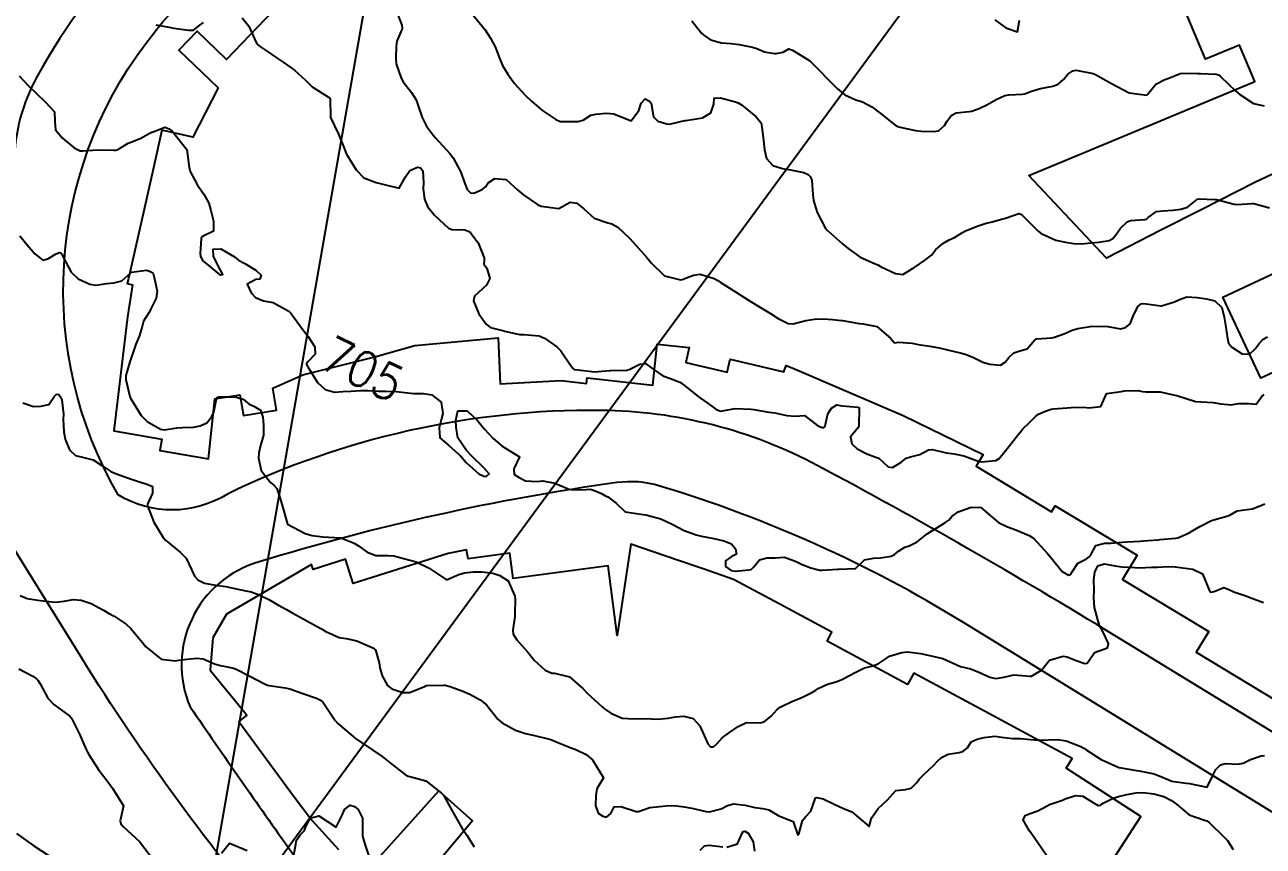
# Model space of a CAD drawing. Header units: metres. Extents: x 286371 to 293043, y 7462578 to 7466404.
# Drawn here: x 290455.2 to 290594.6, y 7463613 to 7463705.4 of the extents above; entities that cross this region are included whole.
import ezdxf
from ezdxf.enums import TextEntityAlignment as Align

# ---------------------------------------------------------------- set-up
doc = ezdxf.new("R2010")
doc.units = ezdxf.units.M
doc.header["$MEASUREMENT"] = 0
doc.linetypes.add('CONTINUO', pattern=[0])
for name, color, linetype in [('Cotas', 45, 'Continuous'), ('Curvas de Nivel 1m', 11, 'Continuous'), ('Curvas de Nivel 5m', 15, 'Continuous'), ('Edificações', 30, 'Continuous'), ('TEXTO', 45, 'Continuous'), ('Vias primárias', 230, 'Continuous')]:
    doc.layers.add(name, color=color, linetype=linetype)
doc.styles.add('Style-STANDARD', font='STANDARD.shx')

msp = doc.modelspace()

# ---------------------------------------------------------------- linework, layer by layer
at = {"layer": 'Curvas de Nivel 1m', "flags": 128}
for points, elevation in [([(290479.62, 7463706.23), (290480.37, 7463705.28), (290481.01, 7463703.85), (290481.29, 7463703.27), (290481.57, 7463703.02), (290482.25, 7463702.57), (290483.55, 7463701.68), (290484.23, 7463701.22), (290485.52, 7463700.32), (290486.74, 7463699.19), (290487.49, 7463698.43), (290489.33, 7463697.29), (290489.47, 7463697.19), (290489.51, 7463697.14), (290489.52, 7463697.1), (290489.56, 7463695.14), (290489.58, 7463695), (290490.47, 7463693.13), (290491.17, 7463691.34), (290491.26, 7463691.12), (290491.38, 7463690.86), (290492.47, 7463689.1), (290493.34, 7463688.19), (290494.71, 7463687.69), (290495.33, 7463687.52), (290497.32, 7463687.02), (290498.03, 7463688.33), (290498.5, 7463689.01), (290499.36, 7463689.39), (290499.7, 7463689.32), (290499.97, 7463688.98), (290500.04, 7463687.68), (290500.01, 7463686.98), (290500.14, 7463685.81), (290500.49, 7463684.98), (290501.28, 7463684.01), (290501.82, 7463683.5), (290502.41, 7463682.94), (290502.86, 7463682.53), (290503.26, 7463682.38), (290504.7, 7463682.35), (290505.25, 7463682.12), (290506.2, 7463680.88), (290506.88, 7463679.19), (290506.87, 7463678.87), (290506.82, 7463678.5), (290507.18, 7463678.03), (290507.52, 7463676.86), (290507.15, 7463676.13), (290505.8, 7463674.89), (290505.66, 7463674.37), (290506.27, 7463672.89), (290507.09, 7463671.71), (290507.58, 7463671.36), (290509.08, 7463670.97), (290509.18, 7463670.95), (290509.7, 7463670.83), (290510.84, 7463670.58), (290511.07, 7463670.55), (290511.32, 7463670.55), (290513.07, 7463670.41), (290513.66, 7463670.17), (290515.05, 7463669.19), (290515.5, 7463668.74), (290516.61, 7463667.13), (290516.91, 7463666.72), (290517.01, 7463666.64), (290517.1, 7463666.62), (290519.01, 7463666.39), (290519.31, 7463666.38), (290521.01, 7463666.51), (290521.15, 7463666.51), (290523.01, 7463666.56), (290523.06, 7463666.57), (290523.18, 7463666.62), (290524.4, 7463667.23), (290525.02, 7463667.3), (290526.01, 7463666.58), (290527, 7463665.93), (290527.97, 7463665.58), (290528.99, 7463665.15), (290529.8, 7463664.52), (290530.97, 7463663.58), (290532.52, 7463662.48), (290532.95, 7463662.16), (290533.48, 7463661.93), (290534.94, 7463662.21), (290535.15, 7463662.23), (290536.94, 7463662.16), (290537.23, 7463662.11), (290538.94, 7463661.82), (290539.58, 7463661.73), (290540.93, 7463661.46), (290541.88, 7463661.39), (290542.93, 7463661.45), (290544.42, 7463660.3), (290544.91, 7463660.1), (290545.11, 7463660.09), (290545.25, 7463660.29), (290545.57, 7463661.65), (290545.96, 7463662.28), (290546.58, 7463662.64), (290546.95, 7463662.59), (290547.22, 7463662.53), (290548.95, 7463662.4), (290549.06, 7463662.34), (290549.08, 7463662.23), (290549.06, 7463660.37), (290549.04, 7463660.23), (290548.91, 7463659.98), (290548.1, 7463659.04), (290548.27, 7463658.24), (290548.88, 7463657.7), (290549.96, 7463657.12), (290550.86, 7463656.79), (290551.29, 7463656.63), (290551.8, 7463656.19), (290552.35, 7463655.68), (290552.85, 7463655.58), (290553.8, 7463656.15), (290554.38, 7463656.63), (290554.86, 7463656.79), (290555.91, 7463657.07), (290556.88, 7463657.57), (290557.35, 7463657.63), (290558.87, 7463657.25), (290559.79, 7463657.14), (290560.87, 7463656.9), (290562.59, 7463656.28), (290562.86, 7463656.22), (290564.46, 7463656.39), (290564.86, 7463656.61), (290565.48, 7463657.38), (290565.94, 7463657.97), (290566.36, 7463658.49), (290566.9, 7463659.18), (290567.24, 7463659.62), (290567.53, 7463659.95), (290568.22, 7463660.64), (290568.94, 7463661.34), (290569.27, 7463661.59), (290569.96, 7463661.91), (290570.69, 7463662.16), (290570.95, 7463662.21), (290572.5, 7463662.32), (290572.95, 7463662.36), (290574.4, 7463662.4), (290574.95, 7463662.32), (290576.3, 7463662.47), (290576.89, 7463663.81), (290576.91, 7463663.87), (290576.98, 7463663.91), (290578.6, 7463664.16), (290578.98, 7463664.24), (290580.46, 7463664.28), (290580.98, 7463664.15), (290581.37, 7463664.13), (290582.98, 7463664.13), (290584.97, 7463663.67), (290586.97, 7463663.04), (290587.63, 7463662.97), (290588.96, 7463662.9), (290589.81, 7463662.75), (290590.96, 7463662.66), (290591.75, 7463662.78), (290592.96, 7463662.79), (290593.77, 7463662.73), (290594.37, 7463663.53), (290594.69, 7463663.81)], 704), ([(290496.95, 7463707.02), (290497.6, 7463705.37), (290497.64, 7463705.01), (290497.63, 7463704.98), (290497.59, 7463704.89), (290497.03, 7463703.57), (290496.98, 7463703.02), (290496.94, 7463701.62), (290496.96, 7463701.02), (290497.51, 7463699.41), (290497.76, 7463699.01), (290498.68, 7463697.8), (290499.21, 7463696.99), (290499.46, 7463696.31), (290499.91, 7463694.98), (290500.39, 7463694.01), (290501.16, 7463692.96), (290501.41, 7463692.7), (290503.02, 7463690.93), (290503.38, 7463690.44), (290504.2, 7463688.91), (290504.69, 7463687.55), (290504.94, 7463686.9), (290505.32, 7463686.5), (290505.72, 7463686.48), (290506.66, 7463686.87), (290507.02, 7463687.17), (290507.34, 7463687.64), (290508.07, 7463688.13), (290509.34, 7463688.01), (290510.67, 7463686.81), (290511.32, 7463686.26), (290512.88, 7463685.2), (290513.3, 7463685.01), (290515.28, 7463684.74), (290516.56, 7463685.47), (290517.29, 7463685.34), (290518.08, 7463684.7), (290519.27, 7463683.66), (290520.79, 7463683.13), (290521.26, 7463683.01), (290521.91, 7463682.64), (290523.24, 7463681.4), (290523.95, 7463680.61), (290525.2, 7463679.22), (290525.73, 7463678.59), (290527.17, 7463677.17), (290528.98, 7463676.72), (290529.17, 7463676.76), (290530.45, 7463677.24), (290531.18, 7463677.36), (290532.78, 7463676.87), (290533.17, 7463676.66), (290533.46, 7463676.47), (290535.15, 7463675.37), (290536.64, 7463674.42), (290537.13, 7463674.12), (290537.81, 7463673.72), (290539.11, 7463672.92), (290539.97, 7463672.37), (290541.1, 7463671.81), (290541.66, 7463671.78), (290543.1, 7463672.15), (290544.08, 7463672.3), (290545.1, 7463672.34), (290546.1, 7463672.27), (290547.1, 7463672.14), (290547.23, 7463672.13), (290549.1, 7463671.8), (290549.54, 7463671.77), (290551.08, 7463671.47), (290552.62, 7463670.17), (290553.06, 7463669.63), (290553.52, 7463669.7), (290555.06, 7463669.58), (290555.73, 7463669.45), (290557.05, 7463669.24), (290558.09, 7463669.05), (290559.05, 7463668.85), (290560.63, 7463668.47), (290561.04, 7463668.35), (290561.9, 7463668.03), (290563.03, 7463667.46), (290563.81, 7463667.21), (290565.02, 7463667.11), (290565.54, 7463667.46), (290565.95, 7463667.97), (290566.5, 7463668.51), (290567.05, 7463668.69), (290568.02, 7463668.97), (290568.82, 7463669.93), (290568.95, 7463670.04), (290569.07, 7463670.07), (290570.77, 7463670.19), (290571.07, 7463670.25), (290572.26, 7463670.69), (290573.08, 7463671.05), (290573.7, 7463671.24), (290575.09, 7463671.46), (290575.41, 7463671.51), (290577.09, 7463671.46), (290578.51, 7463671.2), (290579.09, 7463671.36), (290579.59, 7463671.76), (290580.03, 7463672.83), (290580.49, 7463673.74), (290580.85, 7463674.02), (290581.13, 7463674.06), (290583.04, 7463673.79), (290583.13, 7463673.79), (290584.58, 7463674.24), (290585.14, 7463674.52), (290585.98, 7463674.82), (290587.14, 7463674.74), (290588.2, 7463674.57), (290589.14, 7463674.35), (290589.94, 7463673.6), (290590.19, 7463672.52), (290590.34, 7463671.6), (290590.55, 7463670.11), (290590.69, 7463669.59), (290591.06, 7463669.14), (290592.23, 7463668.38), (290593.05, 7463668.35), (290593.66, 7463668.94), (290594.13, 7463669.54), (290594.56, 7463670.04), (290595.08, 7463670.3)], 703), ([(290505.62, 7463706.51), (290506.98, 7463704.87), (290507.58, 7463703.94), (290508.13, 7463702.86), (290508.54, 7463701.86), (290508.95, 7463700.84), (290509.52, 7463699.88), (290510.3, 7463698.82), (290511.48, 7463697.51), (290512.24, 7463696.79), (290513.46, 7463695.74), (290514.94, 7463694.75), (290515.44, 7463694.56), (290515.65, 7463694.53), (290517.44, 7463694.56), (290517.58, 7463694.57), (290518, 7463694.71), (290518.9, 7463695.24), (290519.45, 7463695.38), (290520.63, 7463695.49), (290521.46, 7463695.41), (290523.44, 7463694.62), (290524.29, 7463695.78), (290524.53, 7463696.61), (290524.98, 7463697.1), (290525.48, 7463696.83), (290525.66, 7463696.59), (290525.94, 7463695.08), (290526.44, 7463694.58), (290527.44, 7463694.28), (290527.74, 7463694.26), (290528.99, 7463694.54), (290529.45, 7463694.64), (290529.57, 7463694.66), (290531.44, 7463694.94), (290532.41, 7463695.53), (290532.74, 7463696.48), (290532.78, 7463697.18), (290533.49, 7463697.22), (290535.16, 7463696.75), (290535.47, 7463696.65), (290535.85, 7463696.43), (290537.44, 7463695.12), (290538.07, 7463694.39), (290538.16, 7463693.65), (290538.33, 7463692.39), (290538.43, 7463691.34), (290538.67, 7463690.38), (290539.36, 7463689.6), (290540.47, 7463689.25), (290541.36, 7463689.12), (290542.87, 7463688.8), (290543.35, 7463688.58), (290543.61, 7463688.31), (290543.75, 7463687.9), (290543.89, 7463686.31), (290543.96, 7463685.65), (290544.36, 7463684.3), (290545.26, 7463682.59), (290545.52, 7463682.28), (290547.23, 7463680.78), (290547.84, 7463680.25), (290549.21, 7463679.28), (290550.83, 7463678.57), (290551.2, 7463678.41), (290551.58, 7463678.19), (290553.18, 7463677.43), (290554.02, 7463677.32), (290555.19, 7463678.03), (290555.25, 7463678.07), (290555.37, 7463678.13), (290556.44, 7463678.88), (290557.22, 7463679.51), (290557.49, 7463679.83), (290557.7, 7463680.1), (290558.51, 7463680.81), (290559.24, 7463681.21), (290559.81, 7463681.5), (290560.74, 7463682.05), (290561.07, 7463682.23), (290561.26, 7463682.3), (290562.5, 7463682.79), (290563.27, 7463683.05), (290564.05, 7463683.23), (290565.28, 7463683.58), (290565.58, 7463683.67), (290566.44, 7463683.97), (290567.07, 7463684.17), (290567.29, 7463684.1), (290567.49, 7463683.95), (290569.25, 7463682.21), (290569.39, 7463682.07), (290569.57, 7463681.92), (290571.23, 7463681.18), (290572.32, 7463680.97), (290573.23, 7463680.82), (290574.15, 7463680.76), (290575.23, 7463680.9), (290576.07, 7463680.97), (290577.23, 7463681.14), (290577.65, 7463681.38), (290578, 7463681.78), (290578.5, 7463682.53), (290579.27, 7463683.24), (290579.65, 7463683.38), (290581.27, 7463683.52), (290581.45, 7463683.56), (290581.63, 7463683.73), (290582.57, 7463684.43), (290583.29, 7463684.5), (290584.42, 7463684.56), (290585.29, 7463684.69), (290586.07, 7463684.89), (290587, 7463685.65), (290587.15, 7463685.8), (290587.31, 7463685.84), (290589.16, 7463685.76), (290589.31, 7463685.75), (290589.87, 7463685.61), (290591.3, 7463685.22), (290591.68, 7463685.2), (290593.3, 7463685.31), (290593.54, 7463685.31), (290595.29, 7463684.84)], 702), ([(290469.91, 7463705.44), (290471.6, 7463705.12), (290471.95, 7463705.06), (290473.6, 7463704.82), (290474.13, 7463704.84), (290474.85, 7463705.37), (290475.27, 7463705.7)], 704), ([(290530.24, 7463705.89), (290531.33, 7463704.5), (290531.59, 7463704.25), (290532.34, 7463703.72), (290533.58, 7463703.4), (290534.69, 7463703.34), (290535.58, 7463703.21), (290537.07, 7463702.92), (290537.57, 7463702.75), (290538.45, 7463702.39), (290539.56, 7463702.19), (290539.75, 7463702.19), (290540.53, 7463702.36), (290541.18, 7463702.74), (290541.57, 7463702.56), (290541.96, 7463702.34), (290543.54, 7463701.36), (290544.64, 7463700.3), (290545.51, 7463699.35), (290546.61, 7463698.27), (290547.48, 7463697.54), (290548.73, 7463696.98), (290549.47, 7463696.77), (290550.53, 7463696.21), (290551.45, 7463695.49), (290553.09, 7463694.17), (290553.43, 7463693.98), (290553.69, 7463693.9), (290555.43, 7463693.54), (290556.08, 7463693.47), (290557.42, 7463693.43), (290558.03, 7463693.49), (290558.7, 7463694.09), (290558.97, 7463694.55), (290559.45, 7463695.22), (290560, 7463695.52), (290561.46, 7463695.65), (290561.79, 7463695.7), (290562.67, 7463696.03), (290563.47, 7463696.41), (290564.51, 7463697.03), (290565.49, 7463697.47), (290565.93, 7463697.53), (290567.49, 7463697.62), (290567.76, 7463697.67), (290568.37, 7463697.93), (290569.23, 7463698.19), (290569.5, 7463698.24), (290570.88, 7463698.52), (290571.51, 7463698.75), (290572.11, 7463699.28), (290572.59, 7463699.87), (290573.13, 7463700.26), (290573.53, 7463700.32), (290575.42, 7463699.93), (290575.53, 7463699.9), (290575.71, 7463699.82), (290577.51, 7463698.82), (290579.49, 7463697.76), (290581.49, 7463697.52), (290581.6, 7463697.62), (290581.67, 7463697.73), (290582.49, 7463698.73), (290583.52, 7463699.26), (290583.85, 7463699.37), (290584.6, 7463699.69), (290585.25, 7463699.96), (290585.53, 7463699.98), (290587.21, 7463699.96), (290587.53, 7463699.96), (290589.28, 7463699.87), (290589.53, 7463699.8), (290589.78, 7463699.61), (290591.5, 7463697.96), (290591.94, 7463697.58), (290593.47, 7463696.58), (290594.68, 7463696.32)], 701), ([(290454.58, 7463681.67), (290455.22, 7463680.89), (290456.3, 7463679.65), (290457.19, 7463678.94), (290457.74, 7463679.08), (290458.61, 7463679.61), (290459.02, 7463679.8), (290459.21, 7463679.77), (290459.34, 7463679.6), (290459.45, 7463679.35), (290460.38, 7463677.59), (290461.16, 7463676.85), (290462.48, 7463676.23), (290463.15, 7463676.13), (290464.38, 7463676.3), (290465.16, 7463676.4), (290466.06, 7463676.6), (290467.1, 7463677.49), (290467.13, 7463677.53), (290467.18, 7463677.57), (290468.84, 7463677.8), (290469.18, 7463677.71), (290469.35, 7463677.63), (290469.59, 7463677.45), (290469.76, 7463676.85), (290470.04, 7463675.44), (290469.93, 7463674.65), (290469.36, 7463673.45), (290469.28, 7463673.28), (290469.11, 7463672.99), (290468.51, 7463672.05), (290468.36, 7463671.47), (290468.07, 7463670.47), (290467.65, 7463669.48), (290467.49, 7463669.04), (290467.03, 7463667.61), (290466.99, 7463667.52), (290466.98, 7463667.49), (290466.54, 7463665.96), (290466.52, 7463665.49), (290466.97, 7463663.6), (290467.01, 7463663.48), (290467.04, 7463663.4), (290468.24, 7463661.46), (290468.92, 7463660.78), (290470.44, 7463659.9), (290470.9, 7463659.82), (290472.26, 7463660.05), (290472.91, 7463660.08), (290474.15, 7463660.13), (290474.91, 7463660.28), (290475.66, 7463660.61), (290476.23, 7463661.34), (290476.44, 7463661.83), (290476.74, 7463663.34), (290476.81, 7463663.49), (290476.97, 7463663.54), (290478.73, 7463663.53), (290478.96, 7463663.52), (290479.73, 7463663.29), (290480.41, 7463662.74), (290480.94, 7463662.5), (290481.7, 7463662.03), (290481.94, 7463661.25), (290482.04, 7463660.38), (290482.01, 7463659.25), (290481.69, 7463658.07), (290481.51, 7463657.26), (290481.47, 7463656.65), (290481.77, 7463655.26), (290482.81, 7463653.9), (290483.18, 7463653.61), (290483.52, 7463653.23), (290483.92, 7463652.1), (290484.16, 7463651.22), (290484.74, 7463649.21), (290486.73, 7463648.15), (290487.5, 7463647.94), (290488.72, 7463647.79), (290489.35, 7463647.77), (290490.72, 7463647.67), (290492.24, 7463647.09), (290492.71, 7463646.78), (290493.7, 7463646.07), (290494.69, 7463645.68), (290496.05, 7463645.68), (290496.69, 7463645.64), (290498.51, 7463645.18), (290498.69, 7463645.13), (290499.2, 7463644.99), (290500.67, 7463644.28), (290502.64, 7463642.93), (290504.02, 7463643.55), (290504.66, 7463643.72), (290505.69, 7463643.86), (290506.66, 7463643.86), (290507.83, 7463643.69), (290508.65, 7463643.45), (290509.57, 7463642.83), (290510.32, 7463641.11), (290510.36, 7463640.82), (290510.34, 7463639.07), (290510.31, 7463638.82), (290510.1, 7463637.28), (290510.15, 7463636.82), (290510.54, 7463636.18), (290511.78, 7463634.8), (290512.51, 7463633.92), (290513.74, 7463632.77), (290514.49, 7463632.45), (290514.79, 7463632.44), (290516.48, 7463632.03), (290517.99, 7463630.7), (290518.46, 7463630.19), (290520.15, 7463628.67), (290520.43, 7463628.43), (290521.15, 7463627.93), (290522.42, 7463627.37), (290523.72, 7463627.31), (290524.42, 7463627.35), (290525.7, 7463627.29), (290526.41, 7463627.26), (290527.6, 7463627.37), (290528.42, 7463627.52), (290529.36, 7463627.59), (290530.42, 7463627.34), (290531.17, 7463626.5), (290531.8, 7463625.07), (290532.06, 7463624.49), (290532.36, 7463624.16), (290532.69, 7463624.15), (290533.05, 7463624.47), (290533.68, 7463625.15), (290534.38, 7463625.67), (290535.48, 7463626.43), (290536.4, 7463626.87), (290537.93, 7463626.86), (290538.4, 7463626.96), (290539.17, 7463627.62), (290539.87, 7463628.36), (290540.18, 7463628.61), (290540.43, 7463628.74), (290541.52, 7463629.25), (290542.44, 7463629.64), (290542.92, 7463629.84), (290543.84, 7463630.3), (290544.21, 7463630.54), (290544.46, 7463630.71), (290545.53, 7463631.21), (290546.47, 7463631.48), (290547.05, 7463631.68), (290548.17, 7463632.24), (290548.37, 7463632.36), (290548.49, 7463632.45), (290549.68, 7463633.04), (290550.5, 7463633.22), (290551.22, 7463633.48), (290552.24, 7463634.18), (290552.4, 7463634.29), (290552.52, 7463634.35), (290553.9, 7463634.77), (290554.52, 7463634.86), (290555.98, 7463634.66), (290556.52, 7463634.54), (290558.51, 7463634.08), (290560.5, 7463633.21), (290561.61, 7463632.92), (290562.49, 7463632.61), (290563.79, 7463632), (290564.48, 7463631.85), (290565.37, 7463631.98), (290566.49, 7463632.25), (290568.32, 7463632.09), (290568.49, 7463632.09), (290569.62, 7463632.78), (290570.51, 7463633.89), (290572.05, 7463634.34), (290572.52, 7463634.28), (290573.52, 7463633.85), (290574.51, 7463633.52), (290574.77, 7463633.57), (290574.95, 7463633.83), (290575.6, 7463634.75), (290576.53, 7463635.09), (290577.06, 7463635.28), (290577.17, 7463635.8), (290576.56, 7463637.04), (290576.16, 7463637.81), (290575.96, 7463638.44), (290575.6, 7463639.82), (290575.53, 7463640.91), (290575.54, 7463641.82), (290575.53, 7463642.94), (290575.61, 7463643.82), (290575.98, 7463644.51), (290576.68, 7463644.75), (290577.92, 7463644.54), (290578.67, 7463644.41), (290580.11, 7463644.32), (290580.67, 7463644.3), (290582.04, 7463644.36), (290582.67, 7463644.39), (290583.93, 7463644.44), (290584.67, 7463644.41), (290586.09, 7463644.24), (290586.67, 7463644.14), (290587.73, 7463643.64), (290588.54, 7463641.72), (290588.58, 7463641.63), (290588.63, 7463641.57), (290588.7, 7463641.56), (290589.05, 7463641.62), (290590.14, 7463642.1), (290590.64, 7463641.88), (290591.29, 7463641.58), (290592.63, 7463641.15), (290593.3, 7463640.88), (290594.62, 7463640.39)], 706), ([(290454.95, 7463662.89), (290456.12, 7463662.47), (290456.95, 7463662.48), (290457.87, 7463662.7), (290458.48, 7463663.61), (290458.72, 7463663.85), (290458.97, 7463663.8), (290459.15, 7463663.6), (290459.34, 7463663.21), (290459.5, 7463661.6), (290459.48, 7463661.04), (290459.56, 7463659.59), (290459.7, 7463658.78), (290460.17, 7463657.58), (290460.86, 7463656.96), (290461.65, 7463656.77), (290462.86, 7463656.44), (290464.26, 7463655.52), (290464.83, 7463655.14), (290465.46, 7463654.87), (290466.82, 7463654.39), (290468.39, 7463653.88), (290468.81, 7463653.77), (290469.52, 7463653.44), (290469.54, 7463652.7), (290468.96, 7463651.45), (290468.96, 7463651.27), (290469.69, 7463649.44), (290470.72, 7463647.73), (290471, 7463647.42), (290472.69, 7463646.02), (290473.34, 7463645.38), (290473.92, 7463644.12), (290474.26, 7463643.37), (290474.65, 7463642.95), (290475.4, 7463642.59), (290476.64, 7463642.36), (290477.77, 7463642.19), (290478.63, 7463642), (290480.22, 7463641.69), (290480.63, 7463641.61), (290481.55, 7463641.26), (290482.62, 7463640.73), (290483.73, 7463640.1), (290484.6, 7463639.6), (290485.32, 7463639.2), (290486.58, 7463638.52), (290487.99, 7463637.75), (290488.57, 7463637.43), (290489.06, 7463637.15), (290490.55, 7463636.47), (290491.33, 7463636.33), (290492.54, 7463636.1), (290494.32, 7463635.28), (290494.53, 7463635.16), (290494.59, 7463635.12), (290494.63, 7463635.06), (290495.06, 7463633.61), (290495.14, 7463633.05), (290495.38, 7463632.16), (290495.98, 7463631.04), (290496.46, 7463630.69), (290497.71, 7463630.27), (290498.45, 7463630.26), (290500.26, 7463630.97), (290500.38, 7463631.05), (290500.47, 7463631.07), (290502.29, 7463631.11), (290502.47, 7463631.09), (290503.03, 7463630.93), (290504.46, 7463630.4), (290505.26, 7463630.09), (290506.44, 7463629.44), (290507.12, 7463628.86), (290508.41, 7463627.27), (290508.88, 7463626.84), (290510.39, 7463626.01), (290511.53, 7463625.66), (290512.38, 7463625.46), (290514.09, 7463625.05), (290514.38, 7463624.96), (290514.9, 7463624.75), (290516.37, 7463624.15), (290517.27, 7463623.8), (290518.35, 7463623.28), (290519.06, 7463622.68), (290520.31, 7463620.66), (290519.54, 7463619.42), (290519.43, 7463618.68), (290519.39, 7463617.54), (290519.7, 7463616.67), (290520.24, 7463616.33), (290520.65, 7463616.24), (290521.13, 7463616.65), (290521.49, 7463617.41), (290522.26, 7463617.45), (290523.99, 7463616.86), (290524.25, 7463616.87), (290525.51, 7463617.33), (290526.26, 7463617.39), (290527.32, 7463617.5), (290528.26, 7463617.53), (290529.38, 7463617.4), (290530.25, 7463617.24), (290531.88, 7463616.86), (290532.25, 7463616.84), (290533.55, 7463617.17), (290534.26, 7463617.53), (290534.96, 7463617.75), (290536.26, 7463617.6), (290537.33, 7463617.33), (290538.26, 7463617.21), (290538.93, 7463617.06), (290540.05, 7463616.37), (290540.24, 7463616.29), (290541.65, 7463615.75), (290542.15, 7463614.33), (290542.16, 7463614.28), (290542.21, 7463614.26), (290542.31, 7463614.32), (290542.71, 7463615.85), (290543.08, 7463616.31), (290543.64, 7463616.91), (290544.14, 7463618.3), (290544.18, 7463618.39), (290544.28, 7463618.46), (290545.04, 7463618.28), (290546.27, 7463617.68), (290547.26, 7463617.25), (290548.25, 7463616.82), (290548.99, 7463616.22), (290550.23, 7463615.17), (290550.45, 7463615.99), (290550.51, 7463616.2), (290551.24, 7463617.21), (290552.27, 7463618.17), (290553.23, 7463619.22), (290554.29, 7463619.36), (290554.94, 7463619.49), (290555.6, 7463620.13), (290555.87, 7463620.56), (290556.32, 7463620.99), (290556.91, 7463621.52), (290557.51, 7463622.1), (290557.91, 7463622.52), (290558.35, 7463622.94), (290559.11, 7463623.32), (290560.36, 7463623.51), (290560.78, 7463623.62), (290561.3, 7463624.04), (290561.69, 7463624.72), (290562.38, 7463625), (290563.18, 7463625.21), (290564.38, 7463625.34), (290565.13, 7463625.23), (290566.38, 7463625.09), (290567.24, 7463625.09), (290568.38, 7463624.99), (290569.37, 7463624.91), (290570.38, 7463624.94), (290571.47, 7463624.97), (290572.38, 7463624.83), (290574.04, 7463624.17), (290574.37, 7463624), (290574.63, 7463623.83), (290576.35, 7463622.73), (290578.25, 7463621.86), (290578.33, 7463621.83), (290578.6, 7463621.77), (290580.32, 7463621.49), (290580.6, 7463621.46), (290582.32, 7463621.12), (290583.3, 7463620.7), (290584.3, 7463620.29), (290585.89, 7463620.07), (290586.3, 7463620.01), (290588.29, 7463619.62), (290588.93, 7463621), (290589.26, 7463621.61), (290589.79, 7463622.14), (290590.33, 7463622.28), (290591.71, 7463622.2), (290592.34, 7463622.32), (290593.16, 7463622.73), (290594.35, 7463623.14), (290594.71, 7463623.17)], 707), ([(290454.62, 7463641.18), (290455.41, 7463640.86), (290456.61, 7463640.65), (290457.53, 7463640.55), (290458.61, 7463640.45), (290459.57, 7463640.55), (290460.61, 7463640.74), (290461.5, 7463640.67), (290462.61, 7463640.28), (290464.03, 7463639.52), (290464.59, 7463639.21), (290465.22, 7463638.87), (290466.57, 7463637.95), (290467.08, 7463637.48), (290468.54, 7463635.72), (290468.76, 7463635.45), (290470.51, 7463634.01), (290472.07, 7463633.84), (290472.51, 7463633.92), (290473.11, 7463633.98), (290474.52, 7463634.14), (290475.23, 7463634.07), (290476.51, 7463633.48), (290476.61, 7463633.44), (290477.17, 7463633.32), (290478.5, 7463633.06), (290478.88, 7463632.92), (290480.49, 7463632.11), (290482.14, 7463631.25), (290482.46, 7463631.1), (290482.65, 7463631.05), (290484.46, 7463630.8), (290485, 7463630.66), (290486.45, 7463630.17), (290488, 7463629.61), (290488.44, 7463629.41), (290488.74, 7463629.15), (290489.42, 7463628.14), (290490.1, 7463627.13), (290490.4, 7463626.78), (290492.37, 7463625.09), (290494.35, 7463623.77), (290495.37, 7463623.05), (290496.33, 7463622.32), (290498.03, 7463621.01), (290498.31, 7463620.85), (290498.49, 7463620.82), (290500.3, 7463620.33), (290502.08, 7463618.95), (290502.28, 7463618.7), (290503.26, 7463616.93), (290504.23, 7463615.21), (290504.42, 7463614.91), (290504.91, 7463614.2), (290505.75, 7463612.89)], 708), ([(290454.49, 7463632.92), (290456.04, 7463632.09), (290456.48, 7463631.81), (290456.64, 7463631.64), (290456.87, 7463631.24), (290457.73, 7463629.63), (290458.43, 7463628.92), (290460.23, 7463627.59), (290460.41, 7463627.38), (290461.31, 7463625.57), (290462.06, 7463623.86), (290462.2, 7463623.56), (290462.35, 7463623.29), (290463.48, 7463621.54), (290464.3, 7463620.49), (290465.03, 7463619.51), (290466.25, 7463617.49), (290465.9, 7463615.83), (290465.97, 7463615.5), (290466.22, 7463615.18), (290468.1, 7463613.47), (290468.19, 7463613.36), (290469.63, 7463611.44)], 709), ([(290570.17, 7463611.9), (290568.81, 7463613.93), (290568.22, 7463614.74), (290567.55, 7463615.94), (290567.77, 7463616.42), (290568.25, 7463616.61), (290569.21, 7463616.96), (290570.27, 7463617.52), (290570.52, 7463617.65), (290571.18, 7463617.89), (290571.99, 7463618.16), (290572.28, 7463618.28), (290573.44, 7463618.69), (290574.28, 7463618.61), (290575.55, 7463617.82), (290576, 7463617.54), (290576.26, 7463617.6), (290576.39, 7463617.68), (290576.55, 7463617.8), (290577.69, 7463618.37), (290578.28, 7463618.54), (290579.24, 7463618.8), (290580.28, 7463618.99), (290581.01, 7463619.01), (290582.28, 7463618.87), (290583.41, 7463618.56), (290584.27, 7463618.12), (290584.81, 7463617.68), (290586.25, 7463616.51), (290587.98, 7463615.89), (290588.24, 7463615.81), (290588.5, 7463615.62), (290590.21, 7463613.96), (290590.57, 7463613.59), (290591.19, 7463612.58)], 708), ([(290485.43, 7463611.95), (290485.68, 7463613.19), (290485.75, 7463613.64), (290486.21, 7463614.27), (290486.65, 7463614.75), (290486.79, 7463615.18), (290487.29, 7463616.12), (290488.24, 7463616.38), (290490.22, 7463615.12), (290490.9, 7463616.46), (290491.13, 7463617.11), (290491.8, 7463617.57), (290492.26, 7463617.42), (290492.69, 7463617.09), (290493.19, 7463616.13), (290493.19, 7463615.08), (290493.18, 7463614.11), (290493.48, 7463613.08), (290494.16, 7463611.06)], 709), ([(290534.19, 7463612.87), (290535.4, 7463613.24), (290535.92, 7463614.43), (290536.02, 7463614.62), (290536.22, 7463614.67), (290536.61, 7463614.42), (290537.14, 7463613.47), (290537.29, 7463612.41)], 708), ([(290477.3, 7463612.19), (290478.19, 7463613.3), (290480.18, 7463612.49)], 709), ([(290531.18, 7463612.5), (290531.69, 7463613), (290532.19, 7463613.09), (290533.74, 7463612.91)], 708)]:
    msp.add_lwpolyline(points, dxfattribs=dict(at, elevation=elevation))
at = {"layer": 'Curvas de Nivel 5m', "flags": 128}
for points, elevation in [([(290564.35, 7463705.99), (290565.6, 7463705.1), (290566.91, 7463704.64), (290567.13, 7463705.95)], 700), ([(290454.53, 7463699.68), (290455.5, 7463698.62), (290456.51, 7463697.65), (290457.47, 7463696.72), (290458.48, 7463695.62), (290458.52, 7463694.53), (290458.62, 7463693.62), (290459.41, 7463692.68), (290460.71, 7463691.58), (290461.39, 7463691.23), (290461.72, 7463691.24), (290463.39, 7463691.37), (290465.18, 7463691.3), (290465.39, 7463691.32), (290465.54, 7463691.35), (290465.83, 7463691.5), (290466.79, 7463692.09), (290467.41, 7463692.31), (290468.2, 7463692.67), (290469.42, 7463693.33), (290469.51, 7463693.36), (290469.8, 7463693.44), (290470.92, 7463693.92), (290471.42, 7463693.71), (290471.78, 7463693.41), (290473.38, 7463691.38), (290473.66, 7463689.38), (290473.79, 7463688.93), (290474.61, 7463687.37), (290475.31, 7463686.36), (290475.88, 7463685.35), (290476.11, 7463684.51), (290476.41, 7463683.34), (290476.39, 7463682.2), (290475.24, 7463681.65), (290475.06, 7463681.53), (290475, 7463681.36), (290474.88, 7463679.69), (290474.93, 7463679.36), (290475.2, 7463678.87), (290477.08, 7463677.33), (290477.17, 7463677.28), (290477.23, 7463677.27), (290477.45, 7463677.32), (290477.18, 7463677.82), (290476.39, 7463679.34), (290476.37, 7463680.19), (290477.22, 7463680.22), (290478.75, 7463679.3), (290479.2, 7463678.95), (290479.92, 7463678.56), (290481.18, 7463677.81), (290481.75, 7463677.26), (290481.62, 7463676.81), (290481.17, 7463676.75), (290480.2, 7463676.24), (290480.64, 7463675.27), (290481.14, 7463674.73), (290482.02, 7463674.37), (290483.13, 7463674.15), (290484.87, 7463673.21), (290485.11, 7463672.97), (290486.42, 7463671.18), (290487.07, 7463670.33), (290487.81, 7463669.16), (290487.85, 7463668.35), (290487.02, 7463667.47), (290486.88, 7463667.31), (290486.87, 7463667.18), (290487.01, 7463666.93), (290488.12, 7463665.16), (290488.97, 7463664.36), (290490.02, 7463664.08), (290490.97, 7463664.15), (290491.87, 7463664.2), (290492.97, 7463664.26), (290493.77, 7463664.27), (290494.97, 7463664.2), (290495.81, 7463664.2), (290496.97, 7463664.15), (290497.95, 7463664.03), (290498.97, 7463663.92), (290500.04, 7463663.91), (290500.97, 7463663.78), (290502.04, 7463662.95), (290502.22, 7463661.66), (290502.02, 7463660.95), (290501.81, 7463660.05), (290501.89, 7463658.95), (290502.88, 7463658.08), (290504.22, 7463656.91), (290504.85, 7463656.17), (290506.26, 7463654.88), (290506.83, 7463654.6), (290507.11, 7463654.59), (290507.42, 7463654.87), (290506.84, 7463655.54), (290505.45, 7463656.9), (290504.87, 7463657.49), (290503.92, 7463658.92), (290503.72, 7463660.12), (290503.69, 7463660.92), (290503.89, 7463661.97), (290504.94, 7463661.99), (290506.12, 7463660.89), (290506.91, 7463659.9), (290507.88, 7463658.86), (290508.88, 7463657.98), (290510.86, 7463656.81), (290510.22, 7463655.44), (290510.25, 7463654.82), (290510.83, 7463654.45), (290511.52, 7463654.11), (290512.82, 7463654), (290513.49, 7463654.11), (290514.82, 7463653.84), (290516.34, 7463653.21), (290516.81, 7463653.09), (290518.37, 7463653.13), (290518.8, 7463653.14), (290519.17, 7463653.06), (290520.09, 7463652.67), (290520.55, 7463652.42), (290520.79, 7463652.28), (290521.73, 7463651.59), (290522.76, 7463650.62), (290524.76, 7463650.32), (290525.07, 7463650.28), (290526.75, 7463649.8), (290528.1, 7463649.19), (290528.74, 7463648.84), (290529.38, 7463648.52), (290530.73, 7463648.01), (290531.35, 7463647.87), (290532.72, 7463647.61), (290533.86, 7463647.32), (290534.71, 7463647), (290535.16, 7463646.44), (290535.29, 7463645.84), (290534.69, 7463645.52), (290534.06, 7463645.07), (290534.04, 7463644.45), (290534.67, 7463643.99), (290535.17, 7463643.93), (290536.67, 7463644.06), (290536.95, 7463644.13), (290537.22, 7463644.41), (290537.88, 7463645.2), (290538.69, 7463645.43), (290539.62, 7463645.44), (290540.69, 7463645.49), (290542, 7463645.02), (290542.68, 7463644.69), (290543.65, 7463644.31), (290544.67, 7463644.04), (290544.92, 7463644.04), (290546.67, 7463644.16), (290546.77, 7463644.16), (290548.67, 7463644.23), (290549.71, 7463645.19), (290550.69, 7463645.39), (290551.48, 7463645.41), (290552.7, 7463645.63), (290553.07, 7463645.8), (290553.51, 7463646.16), (290554.25, 7463646.62), (290554.71, 7463646.77), (290555.63, 7463647.22), (290556.73, 7463648.11), (290558.75, 7463649.38), (290559.17, 7463649.66), (290559.54, 7463650.06), (290560.24, 7463650.59), (290560.78, 7463650.78), (290561.7, 7463651.11), (290562.78, 7463651.08), (290564.08, 7463649.99), (290564.76, 7463649.4), (290565.8, 7463648.92), (290566.74, 7463648.56), (290568.25, 7463647.93), (290568.72, 7463647.63), (290570.3, 7463645.9), (290570.69, 7463645.42), (290571.94, 7463643.88), (290572.66, 7463643.46), (290572.94, 7463643.58), (290573.07, 7463643.86), (290573.71, 7463644.82), (290574.69, 7463645.33), (290574.98, 7463645.54), (290575.22, 7463645.83), (290575.73, 7463646.8), (290576.71, 7463647.06), (290577.43, 7463647.08), (290578.71, 7463647.17), (290579.27, 7463647.21), (290580.72, 7463647.3), (290581.12, 7463647.34), (290582.72, 7463647.47), (290582.94, 7463647.49), (290584.72, 7463647.65), (290584.76, 7463647.65), (290584.98, 7463647.68), (290586.18, 7463648.22), (290586.74, 7463648.54), (290587.43, 7463648.95), (290588.75, 7463649.62), (290590.76, 7463650.2), (290591.64, 7463650.71), (290592.77, 7463650.85), (290593.38, 7463650.94), (290594.78, 7463651.52)], 705), ([(290454.21, 7463614.38), (290455.26, 7463613.66), (290456.18, 7463613.01), (290457.91, 7463611.87)], 710)]:
    msp.add_lwpolyline(points, dxfattribs=dict(at, elevation=elevation))
at = {"layer": 'Edificações'}
for points in [[(290484.78, 7463708.77), (290477.88, 7463701.54), (290474.55, 7463704.72), (290472.49, 7463702.56), (290475.97, 7463699.24), (290476.94, 7463698.32), (290474.08, 7463692.77), (290470.58, 7463693.56), (290469.63, 7463689.34), (290468.54, 7463684.5), (290466.82, 7463676.88), (290466.67, 7463676.3), (290467.28, 7463676.14), (290466.72, 7463672.56), (290465.19, 7463659.71), (290470.6, 7463658.79), (290470.37, 7463657.49), (290475.82, 7463656.56), (290476.56, 7463663.31), (290479.38, 7463663.77), (290479.76, 7463661.45), (290483.48, 7463662.06), (290483.08, 7463664.53), (290486.47, 7463666.02), (290494.71, 7463668.09), (290496.42, 7463668.57), (290499.07, 7463669.31), (290508.43, 7463670.18), (290508.43, 7463670.18), (290508.69, 7463665.02), (290515.55, 7463665.37), (290518.41, 7463665.06), (290518.47, 7463665.67), (290525.85, 7463664.88), (290526.34, 7463669.48), (290529.97, 7463669.09), (290529.57, 7463667.41), (290534.23, 7463666.31), (290534.57, 7463667.79), (290540.61, 7463666.37), (290540.87, 7463667.06), (290541.53, 7463666.82), (290554.06, 7463661.46), (290563.07, 7463657.05), (290562.27, 7463655.74), (290570.76, 7463650.62), (290571.16, 7463651.28), (290573.05, 7463650.14), (290580.38, 7463645.72), (290578.74, 7463642.99), (290588.45, 7463637.14), (290587.04, 7463634.79), (290602.04, 7463625.74)], [(290602.31, 7463691.75), (290593.62, 7463687.68), (290587.75, 7463684.69), (290583.05, 7463682.3), (290576.92, 7463679.17), (290568.21, 7463688.48), (290577.49, 7463692.34), (290593.62, 7463699.06), (290591.92, 7463703.15), (290588.09, 7463701.56), (290585.2, 7463708.48)], [(290596.76, 7463666.79), (290594.32, 7463665.65), (290590.05, 7463674.75), (290597.67, 7463678.32)], [(290567.19, 7463595.28), (290580.8, 7463616.32), (290572.39, 7463621.76), (290573.09, 7463622.84), (290563.7, 7463627.89), (290555.23, 7463632.44), (290554.54, 7463631.16), (290545.48, 7463636.04), (290546.02, 7463637.05), (290540.15, 7463640.2), (290540.15, 7463640.2), (290534.95, 7463643), (290531.64, 7463644.14), (290528.53, 7463645.2), (290523.38, 7463646.97), (290521.86, 7463636.67), (290520.82, 7463644.53), (290510.13, 7463643.11), (290509.75, 7463645.94), (290505.08, 7463645.32), (290504.88, 7463646.31), (290502.82, 7463645.9), (290492.12, 7463642.54), (290491.26, 7463645.27), (290487.63, 7463644.13), (290487.45, 7463644.69), (290483.47, 7463642.36), (290480.56, 7463640.67), (290477.87, 7463639.1), (290476.31, 7463636.43), (290476.04, 7463632.79), (290479.91, 7463628), (290480.14, 7463627.72), (290479.24, 7463626.99), (290485.49, 7463618.53), (290487.46, 7463615.88), (290490.46, 7463612.59)], [(290493.18, 7463609.62), (290501.76, 7463619.21), (290505.54, 7463615.83), (290497.18, 7463605.84)]]:
    msp.add_lwpolyline(points, dxfattribs=at)
at = {"layer": 'TEXTO', "linetype": 'CONTINUO'}
for points in [[(290474.32, 7463598.39, 0), (290512.47, 7463816.28, 0)], [(290474.96, 7463599.45, 0), (290590.27, 7463756.38, 0)]]:
    msp.add_polyline3d(points, dxfattribs=at)
at = {"layer": 'Vias primárias', "elevation": 701.64}
msp.add_lwpolyline([(290565.89, 7463771), (290554.62, 7463764.54), (290525.26, 7463749.04, 0.00175), (290484.56, 7463727.36, 0.145214), (290456.49, 7463699.51, 0.12111), (290453.96, 7463689.99, -0.285249), (290450.88, 7463685.24, -0.270136), (290441.29, 7463686.08, -0.043417), (290434.98, 7463691.41), (290430.95, 7463698.21), (290403.88, 7463741.98), (290403.88, 7463741.98)], format="xyb", dxfattribs=at)
at = {"layer": 'Vias primárias'}
for points in [[(290587.8, 7463735.3, 0.021704), (290606.36, 7463696.65, -0.048332), (290610.52, 7463686.65), (290617.41, 7463672.25), (290625.55, 7463655.35), (290639.91, 7463628.76), (290645.83, 7463618.6), (290646.67, 7463617.08, -0.247335), (290646.83, 7463608.45, -0.354911), (290633.72, 7463602.57), (290625.87, 7463607.18), (290607.45, 7463618.58), (290577.9, 7463636.66, 0.014792), (290544.43, 7463655.8, 0.120587), (290520.02, 7463662.02, 0.115538), (290477.96, 7463652.61, -0.28558), (290465.65, 7463652.53, -0.300892), (290468.78, 7463703.33, -0.059817), (290480.04, 7463714.97)], [(291074.57, 7463481.45), (291037.5, 7463463.29), (291007.79, 7463448.27, -0.04515), (290990.86, 7463442.24, 0.007427), (290979.28, 7463439.09, -0.078284), (290862.48, 7463424.42, -0.038343), (290811.42, 7463429.96, -0.030043), (290739.94, 7463447.81, -0.052909), (290678.79, 7463474.43), (290665.01, 7463482.25), (290648.74, 7463491.74), (290627.35, 7463505.67), (290613.53, 7463514.77), (290591.53, 7463528.25), (290537.16, 7463563.6), (290523.65, 7463572.27), (290511.35, 7463580.29, -0.082592), (290484.38, 7463602.94, -0.037903), (290461.57, 7463634.12), (290442.85, 7463664.25)]]:
    msp.add_lwpolyline(points, format="xyb", dxfattribs=at)
msp.add_lwpolyline([(290481.55, 7463644.97, 0.450919), (290473.76, 7463628.67, 0.004015), (290485.13, 7463612.37, 0.097104), (290506.38, 7463592.15), (290555.6, 7463560.83), (290594.8, 7463535.3), (290648.6, 7463500.09), (290711.88, 7463464.85, 0.132167), (290717.62, 7463465.59, 0.202767), (290721.53, 7463470.84), (290724, 7463480.99), (290725.8, 7463487.68), (290735.3, 7463523.64, 0.49906), (290731, 7463531.86, -0.056355), (290725.84, 7463534.21, -0.043135), (290688.31, 7463562.61, 0.060194), (290679.36, 7463569.19, -0.030002), (290655.1, 7463580.23), (290560.84, 7463638.15, 0.064259), (290526.66, 7463653.51, 0.108588), (290521.79, 7463653.89, 0.039933)], format="xyb", close=True, dxfattribs=at)

# ---------------------------------------------------------------- texts
at = {"layer": 'Cotas', "style": 'Style-STANDARD'}
msp.add_text('705', height=4, rotation=333.7658, dxfattribs=at).set_placement((290493.2, 7463666.67, 705), align=Align.MIDDLE_CENTER)

doc.saveas('drawing.dxf')
